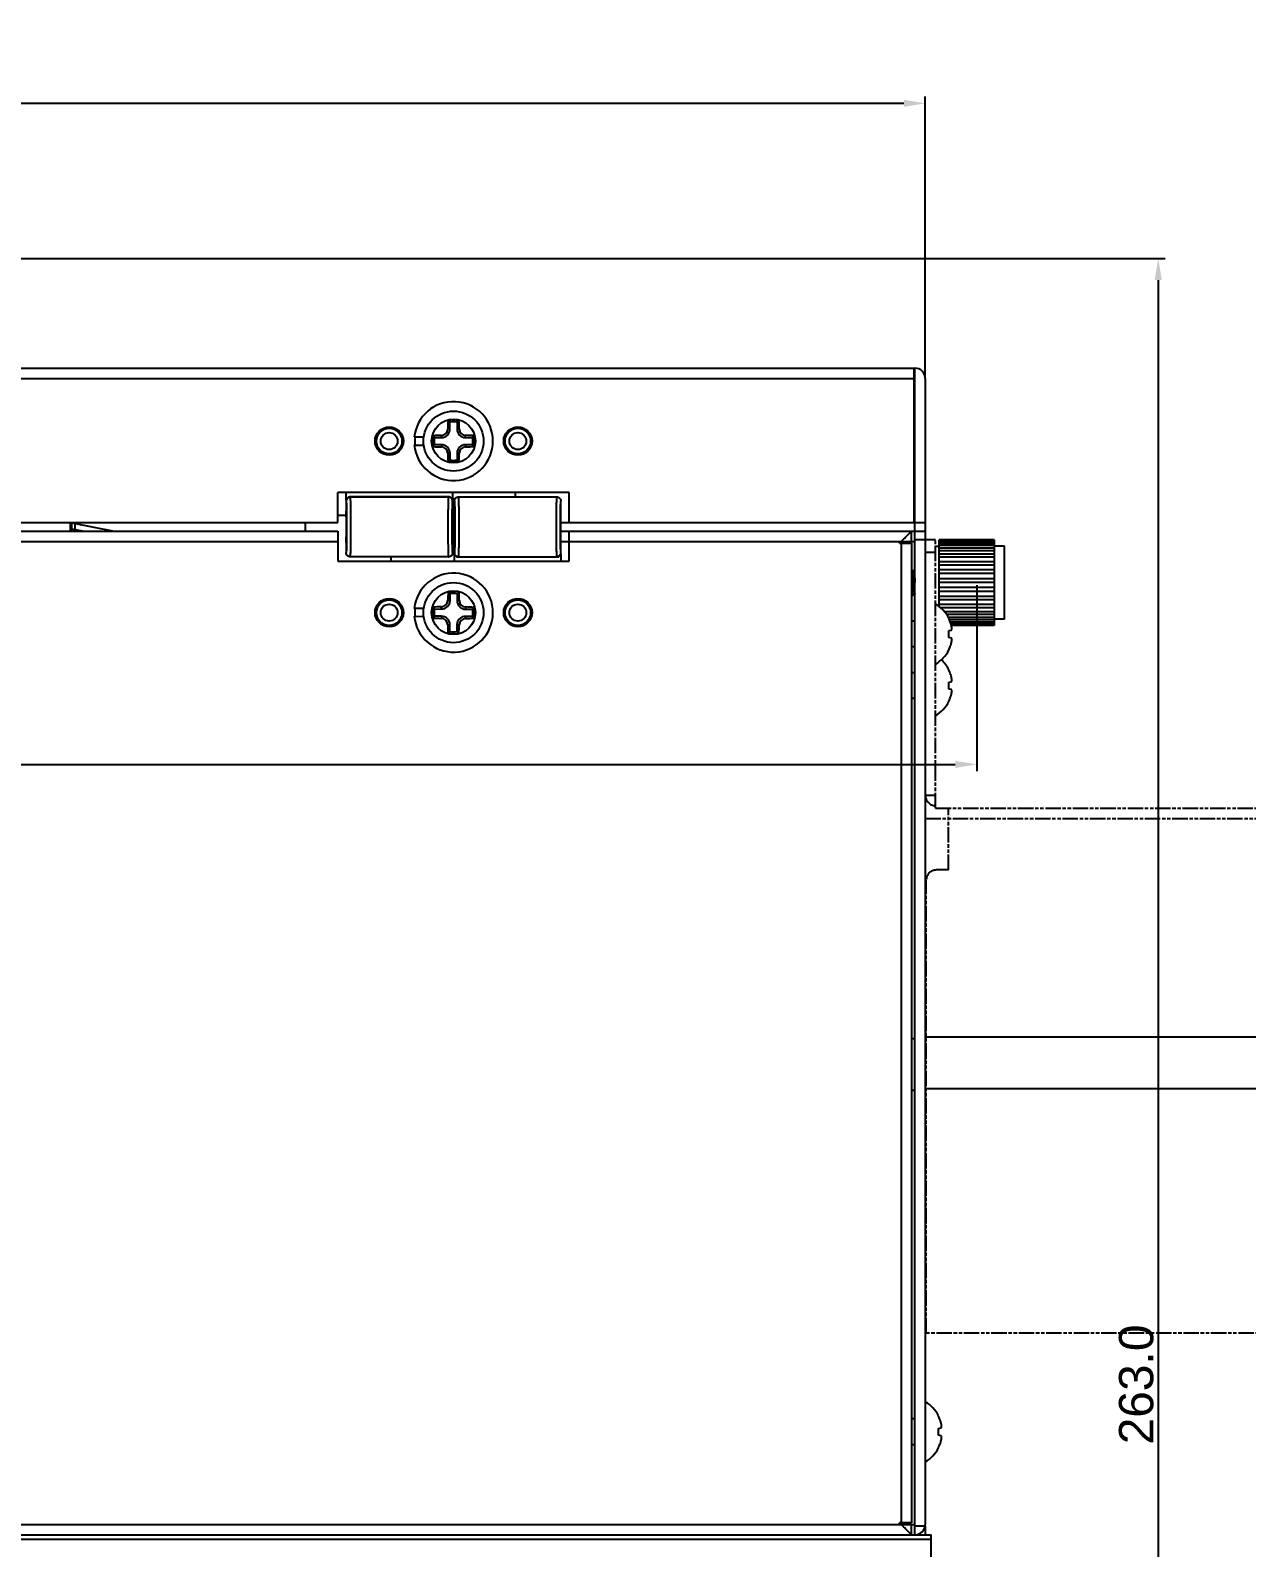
# Model space of a CAD drawing. Extents: x -329 to 5579, y -1942 to 3105.
# Drawn here: x 2186.8 to 2328.6, y -1765.1 to -1588.2 of the extents above; entities that cross this region are included whole.
import ezdxf

# ---------------------------------------------------------------- set-up
doc = ezdxf.new("R2010")
doc.units = 0
doc.linetypes.add('PHANTOM', pattern=[0.8, 0.45, -0.05, 0.1, -0.05, 0.1, -0.05])
doc.layers.get('0').update_dxf_attribs({"linetype": 'CONTINUOUS'})
for name, color, linetype in [('2', 2, 'CONTINUOUS'), ('BUSBAR_SP2-4DXF_CONTINUOUS', 7, 'CONTINUOUS'), ('DIM', 1, 'CONTINUOUS')]:
    doc.layers.add(name, color=color, linetype=linetype)
doc.styles.add('OMI-1', font='arial.ttf', dxfattribs={"oblique": 1})
doc.dimstyles.new('1', dxfattribs={"dimtxt": 4, "dimasz": 2.5, "dimexe": 0.8, "dimexo": 0.3, "dimgap": 0.5, "dimtad": 1, "dimtoh": 1, "dimdec": 1, "dimzin": 0, "dimtxsty": 'OMI-1', "dimcen": 0, "dimclrd": 256, "dimclre": 256, "dimclrt": 256, "dimazin": 3, "dimtfac": 0.8, "dimtdec": 1, "dimtix": 1, "dimtmove": 0, "dimatfit": 3, "dimtolj": 1, "dimtzin": 0})

msp = doc.modelspace()

# ---------------------------------------------------------------- linework, layer by layer
at = {"color": 7, "linetype": 'CONTINUOUS'}
for p, q in [((1972.32, -1627.6), (2289.92, -1627.6)), ((1972.42, -1628.8), (2289.82, -1628.8)), ((2289.82, -1645.6), (2289.82, -1627.6)), ((2289.92, -1763.6), (2289.92, -1627.6)), ((2291.12, -1628.8), (2291.12, -1762.4)), ((2235.7, -1634.69), (2235.7, -1633.89)), ((2236.53, -1633.89), (2236.53, -1634.69)), ((2232.65, -1635.66), (2231.54, -1635.66)), ((2233.91, -1635.69), (2234.7, -1635.69)), ((2234.7, -1635.69), (2234.7, -1635.43)), ((2235.7, -1634.69), (2235.45, -1634.69)), ((2236.53, -1634.69), (2236.79, -1634.69)), ((2237.53, -1635.69), (2237.53, -1635.43)), ((2237.53, -1635.69), (2238.33, -1635.69)), ((2231.54, -1636.56), (2232.65, -1636.56)), ((2234.7, -1636.52), (2233.91, -1636.52)), ((2234.7, -1636.52), (2234.71, -1636.78)), ((2235.71, -1637.52), (2235.45, -1637.52)), ((2235.71, -1638.32), (2235.71, -1637.52)), ((2236.53, -1637.52), (2236.53, -1638.32)), ((2236.53, -1637.52), (2236.79, -1637.52)), ((2237.53, -1636.52), (2237.53, -1636.78)), ((2238.33, -1636.52), (2237.53, -1636.52)), ((2222.62, -1645.6), (2222.62, -1642.1)), ((2249.62, -1642.1), (2222.62, -1642.1)), ((2223.6, -1643.1), (2223.6, -1644.28)), ((2223.62, -1642.97), (2223.62, -1642.1)), ((2223.75, -1642.75), (2223.77, -1642.73)), ((2224.12, -1642.59), (2224.1, -1642.6)), ((2235.52, -1642.6), (2224.1, -1642.6)), ((2224.12, -1642.59), (2235.5, -1642.59)), ((2235.52, -1642.6), (2235.5, -1642.59)), ((2235.85, -1642.73), (2235.87, -1642.75)), ((2236, -1642.1), (2236, -1642.97)), ((2236, -1642.83), (2236.3, -1642.83)), ((2236.02, -1644.28), (2236.02, -1643.1)), ((2236.22, -1644.5), (2236.22, -1643.1)), ((2236.72, -1642.6), (2248.14, -1642.6)), ((2243.32, -1642.1), (2243.32, -1642.6)), ((2248.64, -1649.1), (2248.64, -1643.1)), ((2249.62, -1645.6), (2249.62, -1642.1)), ((2222.62, -1644.73), (2223.62, -1644.73)), ((2235.98, -1644.29), (2235.98, -1644.28)), ((2236.23, -1644.5), (2236, -1644.5)), ((2236.26, -1644.5), (2236.26, -1644.52)), ((2038.64, -1645.6), (2222.62, -1645.6)), ((2038.64, -1646.6), (2222.62, -1646.6)), ((2191.42, -1645.6), (2191.42, -1646.6)), ((2191.62, -1646.6), (2191.62, -1645.6)), ((2191.62, -1645.63), (2196.56, -1646.6)), ((2192.85, -1646.6), (2191.62, -1646.36)), ((2192.02, -1646.44), (2192.02, -1645.71)), ((2218.82, -1645.6), (2218.82, -1646.6)), ((2222.62, -1646.6), (2222.62, -1650.1)), ((2248.64, -1645.6), (2289.82, -1645.6)), ((2248.64, -1646.6), (2291.12, -1646.6)), ((2249.62, -1650.1), (2249.62, -1646.6)), ((2289.52, -1647.8), (2289.52, -1646.6)), ((2289.92, -1645.6), (2291.12, -1645.6)), ((2038.64, -1647.8), (2222.62, -1647.8)), ((2223.6, -1647.93), (2223.6, -1649.1)), ((2235.98, -1647.93), (2235.98, -1647.92)), ((2236, -1647.7), (2236.23, -1647.7)), ((2236.02, -1647.8), (2236.22, -1647.8)), ((2236.02, -1649.1), (2236.02, -1647.93)), ((2236.22, -1649.1), (2236.22, -1647.7)), ((2236.26, -1647.69), (2236.26, -1647.71)), ((2248.64, -1647.8), (2289.92, -1647.8)), ((2288.12, -1648), (2288.12, -1647.8)), ((2288.12, -1647.9), (2289.52, -1647.9)), ((2288.12, -1648), (2289.52, -1648)), ((2288.32, -1647.9), (2288.32, -1762.2)), ((2289.52, -1647.93), (2289.52, -1647.9)), ((2289.52, -1648), (2289.52, -1762.2)), ((2292.32, -1647.6), (2289.92, -1647.6)), ((2292.72, -1648.4), (2292.32, -1648.4)), ((2299.17, -1647.61), (2292.72, -1647.61)), ((2292.72, -1655.38), (2292.72, -1647.61)), ((2299.17, -1647.63), (2292.72, -1647.63)), ((2299.17, -1647.73), (2292.72, -1647.73)), ((2299.17, -1647.84), (2292.72, -1647.84)), ((2299.17, -1648.06), (2292.72, -1648.06)), ((2299.17, -1648.27), (2292.72, -1648.27)), ((2299.17, -1648.59), (2292.72, -1648.59)), ((2299.17, -1647.61), (2299.17, -1656.93)), ((2300.37, -1648.35), (2299.17, -1648.35)), ((2300.37, -1656.85), (2300.37, -1648.35)), ((2222.62, -1650.1), (2249.62, -1650.1)), ((2235.52, -1649.6), (2224.1, -1649.6)), ((2228.82, -1649.6), (2228.82, -1650.1)), ((2236.24, -1650.1), (2236.24, -1649.24)), ((2236.38, -1649.48), (2236.37, -1649.46)), ((2236.72, -1649.6), (2248.14, -1649.6)), ((2236.72, -1649.6), (2236.74, -1649.62)), ((2248.12, -1649.62), (2236.74, -1649.62)), ((2248.12, -1649.62), (2248.14, -1649.6)), ((2248.49, -1649.46), (2248.47, -1649.48)), ((2248.62, -1649.24), (2248.62, -1650.1)), ((2299.17, -1648.88), (2292.72, -1648.88)), ((2299.17, -1649.3), (2292.72, -1649.3)), ((2299.17, -1649.65), (2292.72, -1649.65)), ((2299.17, -1650.16), (2292.72, -1650.16)), ((2289.63, -1651.41), (2289.52, -1651.22)), ((2289.78, -1651.11), (2289.62, -1651.4)), ((2289.92, -1651.1), (2289.79, -1651.1)), ((2299.17, -1650.55), (2292.72, -1650.55)), ((2299.17, -1651.11), (2292.72, -1651.11)), ((2299.17, -1651.55), (2292.72, -1651.55)), ((2299.17, -1652.14), (2292.72, -1652.14)), ((2235.72, -1654.69), (2235.72, -1653.89)), ((2236.55, -1653.9), (2236.54, -1654.69)), ((2289.7, -1654.1), (2289.87, -1653.81)), ((2289.86, -1653.8), (2289.92, -1653.9)), ((2299.17, -1652.59), (2292.72, -1652.59)), ((2299.17, -1653.18), (2292.72, -1653.18)), ((2299.17, -1653.63), (2292.72, -1653.63)), ((2232.65, -1655.63), (2231.54, -1655.62)), ((2233.91, -1655.67), (2234.71, -1655.68)), ((2234.71, -1655.68), (2234.71, -1655.42)), ((2235.72, -1654.69), (2235.46, -1654.69)), ((2236.54, -1654.69), (2236.8, -1654.7)), ((2237.54, -1655.7), (2237.54, -1655.44)), ((2289.7, -1654.1), (2289.54, -1654.1)), ((2289.7, -1654.1), (2289.7, -1654.1)), ((2299.17, -1654.2), (2292.72, -1654.2)), ((2299.17, -1654.62), (2292.72, -1654.62)), ((2299.17, -1655.15), (2292.72, -1655.15)), ((2299.17, -1655.53), (2292.91, -1655.53)), ((2231.54, -1656.52), (2232.65, -1656.53)), ((2234.7, -1656.51), (2233.9, -1656.5)), ((2234.7, -1656.51), (2234.7, -1656.77)), ((2237.53, -1656.53), (2237.53, -1656.79)), ((2238.33, -1656.54), (2237.53, -1656.53)), ((2237.54, -1655.7), (2238.33, -1655.71)), ((2289.92, -1657.1), (2289.52, -1657.1)), ((2299.17, -1655.99), (2293.37, -1655.99)), ((2299.17, -1656.31), (2293.6, -1656.31)), ((2299.17, -1656.68), (2293.84, -1656.68)), ((2293.87, -1656.8), (2293.87, -1656.76)), ((2299.17, -1656.93), (2293.93, -1656.93)), ((2299.17, -1657.2), (2294.04, -1657.2)), ((2299.17, -1657.35), (2294.1, -1657.35)), ((2300.37, -1656.85), (2299.17, -1656.85)), ((2299.17, -1656.93), (2299.17, -1657.6)), ((2235.69, -1657.52), (2235.44, -1657.51)), ((2235.69, -1658.31), (2235.69, -1657.52)), ((2236.52, -1657.52), (2236.52, -1658.32)), ((2236.52, -1657.52), (2236.78, -1657.52)), ((2293.87, -1658.2), (2294.15, -1658.15)), ((2293.87, -1659.01), (2293.87, -1658.2)), ((2294.15, -1659.06), (2293.87, -1659.01)), ((2299.17, -1657.51), (2294.14, -1657.51)), ((2299.17, -1657.58), (2294.16, -1657.58)), ((2299.17, -1657.6), (2294.17, -1657.6)), ((2289.92, -1660.1), (2289.52, -1660.1)), ((2293.87, -1660.45), (2293.87, -1660.41)), ((2293.87, -1662.8), (2293.87, -1662.76)), ((2289.92, -1663.1), (2289.52, -1663.1)), ((2293.87, -1664.2), (2294.15, -1664.15)), ((2293.87, -1665.01), (2293.87, -1664.2)), ((2289.92, -1666.1), (2289.52, -1666.1)), ((2294.15, -1665.06), (2293.87, -1665.01)), ((2293.87, -1666.45), (2293.87, -1666.41)), ((2289.92, -1705.8), (2289.52, -1705.8)), ((2291.22, -1705.8), (2291.12, -1705.8)), ((2289.92, -1711.8), (2289.52, -1711.8)), ((2291.22, -1711.8), (2291.12, -1711.8)), ((2289.92, -1750.1), (2289.52, -1750.1)), ((2292.67, -1749.8), (2292.67, -1749.76)), ((2292.67, -1751.2), (2292.95, -1751.15)), ((2292.67, -1752.01), (2292.67, -1751.2)), ((2292.95, -1752.06), (2292.67, -1752.01)), ((2289.92, -1753.1), (2289.52, -1753.1)), ((2292.67, -1753.45), (2292.67, -1753.41)), ((2015.22, -1762.4), (2289.92, -1762.4)), ((2289.52, -1762.2), (2288.12, -1762.2)), ((2288.12, -1762.4), (2288.12, -1762.2)), ((2288.22, -1762.2), (2288.22, -1762.4)), ((2289.52, -1763.6), (2289.52, -1762.4)), ((2291.1, -1762.6), (2289.92, -1762.6)), ((2291.12, -1762.6), (2291.12, -1763.6)), ((2016.32, -1763.6), (2291.82, -1763.6)), ((2016.82, -1764.1), (2291.82, -1764.1)), ((2291.82, -1875.8), (2291.82, -1763.6))]:
    msp.add_line(p, q, dxfattribs=at)
for centre, radius in [((2236.12, -1636.1), 3.5), ((2228.62, -1636.1), 1.65), ((2236.12, -1636.1), 2.55), ((2243.62, -1636.1), 1.65), ((2228.62, -1636.1), 1.5), ((2228.62, -1636.1), 1.49), ((2228.62, -1636.1), 0.986), ((2243.62, -1636.1), 1.5), ((2243.62, -1636.1), 1.49), ((2243.62, -1636.1), 0.986), ((2236.12, -1656.1), 3.5), ((2236.12, -1656.1), 2.55), ((2228.62, -1656.1), 1.65), ((2228.62, -1656.1), 1.5), ((2228.62, -1656.1), 1.49), ((2228.62, -1656.1), 0.986), ((2243.62, -1656.1), 1.65), ((2243.62, -1656.1), 1.5), ((2243.62, -1656.1), 1.49), ((2243.62, -1656.1), 0.986)]:
    msp.add_circle(centre, radius, dxfattribs=at)
for centre, radius, start, end in [((2289.92, -1628.8), 1.2, 0, 90), ((2236.12, -1636.1), 4.6, 185.6538, 174.4258), ((2285.1, -1636), 49.67, 177.362, 178.4874), ((2236.12, -1636.1), 2.47, 75.1179, 104.9617), ((2230.93, -1639.65), 7.48, 50.3571, 52.5384), ((2236.12, -1636.1), 2.25, 79.4314, 100.6482), ((2241.31, -1639.64), 7.48, 127.5412, 129.7224), ((2187.7, -1636.05), 49.11, 1.5859, 2.7239), ((2236.12, -1636.1), 4.5, 174.2956, 185.784), ((2236.12, -1636.1), 2.47, 165.1179, 194.9617), ((2236.06, -1684.53), 49.11, 91.5859, 92.7239), ((2239.66, -1630.91), 7.48, 217.5412, 219.7224), ((2236.12, -1636.1), 2.25, 169.4314, 190.6482), ((2234.7, -1634.69), 1, 270.0398, 0.0398), ((2234.68, -1634.67), 0.762, 271.584, 358.4956), ((2237.53, -1634.69), 1, 180.0398, 270.0398), ((2237.55, -1634.67), 0.762, 181.583, 268.4966), ((2236.22, -1685.08), 49.67, 87.362, 88.4874), ((2232.57, -1630.92), 7.48, 320.3571, 322.5384), ((2236.12, -1636.1), 2.25, 349.4314, 10.6482), ((2236.12, -1636.1), 2.47, 345.1179, 14.9617), ((2239.66, -1641.29), 7.48, 140.3571, 142.5384), ((2236.02, -1587.13), 49.67, 267.362, 268.4874), ((2234.71, -1637.52), 1, 0.0398, 90.0398), ((2234.69, -1637.54), 0.762, 1.5841, 88.4955), ((2284.54, -1636.16), 49.11, 181.5859, 182.7239), ((2237.53, -1637.52), 1, 90.0398, 180.0398), ((2187.14, -1636.21), 49.67, 357.362, 358.4874), ((2237.55, -1637.54), 0.762, 91.583, 178.4966), ((2236.17, -1587.68), 49.11, 271.5859, 272.7239), ((2232.58, -1641.3), 7.48, 37.5412, 39.7224), ((2230.93, -1632.57), 7.48, 307.5412, 309.7224), ((2236.12, -1636.1), 2.47, 255.1179, 284.9617), ((2236.12, -1636.1), 2.25, 259.4314, 280.6482), ((2241.3, -1632.56), 7.48, 230.3571, 232.5384), ((2224.1, -1643.11), 0.502, 164.9041, 179.9698), ((2235.52, -1643.11), 0.502, 0.031, 15.1196), ((2236.72, -1649.1), 0.502, 180.031, 195.1196), ((2248.13, -1649.1), 0.502, 344.9041, 359.9698), ((2236.12, -1656.1), 4.6, 185.1858, 173.9578), ((2285.09, -1656.4), 49.67, 176.894, 178.0194), ((2236.12, -1656.1), 2.47, 74.65, 104.4937), ((2230.9, -1659.61), 7.48, 49.8892, 52.0704), ((2236.12, -1656.1), 2.25, 78.9635, 100.1802), ((2241.28, -1659.69), 7.48, 127.0732, 129.2545), ((2187.7, -1655.65), 49.11, 1.1179, 2.256), ((2236.12, -1656.1), 4.5, 173.8276, 185.316), ((2236.12, -1656.1), 2.47, 164.65, 194.4937), ((2235.67, -1704.53), 49.11, 91.1179, 92.256), ((2239.7, -1650.94), 7.48, 217.0732, 219.2545), ((2236.12, -1656.1), 2.25, 168.9635, 190.1802), ((2234.72, -1654.68), 1, 269.5718, 359.5718), ((2234.69, -1654.66), 0.762, 271.115, 358.0287), ((2237.54, -1654.7), 1, 179.5718, 269.5718), ((2237.56, -1654.68), 0.762, 181.115, 268.0286), ((2235.82, -1705.08), 49.67, 86.894, 88.0194), ((2232.62, -1650.89), 7.48, 319.8892, 322.0704), ((2236.12, -1656.1), 2.47, 344.65, 14.4937), ((2290.26, -1658.6), 4.06, 27.0569, 59.4898), ((2239.62, -1661.32), 7.48, 139.8892, 142.0704), ((2236.42, -1607.13), 49.67, 266.894, 268.0194), ((2234.69, -1657.51), 1, 359.5718, 89.5718), ((2234.67, -1657.53), 0.762, 1.1161, 88.0276), ((2237.52, -1657.53), 1, 89.5718, 179.5718), ((2237.54, -1657.55), 0.762, 91.116, 178.0276), ((2236.57, -1607.68), 49.11, 271.1179, 272.256), ((2236.12, -1656.1), 2.25, 348.9635, 10.1802), ((2232.54, -1661.27), 7.48, 37.0732, 39.2545), ((2290.2, -1658.6), 4.08, 24.1273, 26.031), ((2290.19, -1658.6), 4.1, 16.5407, 24.1207), ((2290.19, -1658.6), 4.1, 14.9385, 16.5389), ((2284.54, -1656.56), 49.11, 181.1179, 182.256), ((2230.96, -1652.52), 7.48, 307.0732, 309.2545), ((2236.12, -1656.1), 2.47, 254.65, 284.4937), ((2236.12, -1656.1), 2.25, 258.9635, 280.1802), ((2241.33, -1652.6), 7.48, 229.8892, 232.0704), ((2187.14, -1655.81), 49.67, 356.894, 358.0194), ((2291.88, -1658.15), 2.36, 12.9858, 14.9466), ((2290.26, -1658.6), 4.06, 300.5102, 332.9431), ((2290.2, -1658.61), 4.08, 333.969, 335.8727), ((2290.19, -1658.61), 4.1, 335.8793, 343.4593), ((2290.19, -1658.61), 4.1, 343.4611, 345.0615), ((2291.88, -1659.06), 2.36, 345.0534, 347.0143), ((2290.26, -1664.6), 4.06, 27.0569, 47.6087), ((2290.2, -1664.6), 4.08, 24.1273, 26.031), ((2290.19, -1664.6), 4.1, 16.5407, 24.1207), ((2290.19, -1664.6), 4.1, 14.9385, 16.5389), ((2291.88, -1664.15), 2.36, 12.9858, 14.9466), ((2290.2, -1664.61), 4.08, 333.969, 335.8727), ((2290.19, -1664.61), 4.1, 335.8793, 343.4593), ((2290.19, -1664.61), 4.1, 343.4611, 345.0615), ((2291.88, -1665.06), 2.36, 345.0534, 347.0143), ((2290.26, -1664.6), 4.06, 300.5102, 332.9431), ((2289.06, -1751.6), 4.06, 27.0569, 59.4898), ((2289, -1751.6), 4.08, 24.1273, 26.031), ((2288.99, -1751.6), 4.1, 16.5407, 24.1207), ((2288.99, -1751.6), 4.1, 14.9385, 16.5389), ((2290.68, -1751.15), 2.36, 12.9858, 14.9466), ((2288.99, -1751.61), 4.1, 335.8793, 343.4593), ((2288.99, -1751.61), 4.1, 343.4611, 345.0615), ((2290.68, -1752.06), 2.36, 345.0534, 347.0143), ((2289.06, -1751.6), 4.06, 300.5102, 332.9431), ((2289, -1751.61), 4.08, 333.969, 335.8727), ((2289.92, -1762.4), 1.2, 270, 0)]:
    msp.add_arc(centre, radius, start, end, dxfattribs=at)
for centre, major_axis, ratio, start_param, end_param in [((2224.12, -1643.09), (-0.354, -0.354), 0.999695, 3.926839, 4.712389), ((2235.5, -1643.09), (-0.354, 0.354), 0.999695, 4.712389, 5.497939), ((2223.6, -1646.1), (0, 1.82), 0.017455, 3.141593, 6.283185), ((2236.22, -1646.1), (0, 1.75), 0.017455, -2.724537, -0.417055), ((2236.74, -1649.12), (0.354, -0.354), 0.999695, 4.712389, 5.497939), ((2248.12, -1649.12), (0.354, 0.354), 0.999695, 3.926839, 4.712389)]:
    msp.add_ellipse(centre, major_axis=major_axis, ratio=ratio, start_param=start_param, end_param=end_param, dxfattribs=at)
for points, knots in [([(2223.6, -1643.1), (2223.6, -1643.1), (2223.61, -1643.11), (2223.61, -1643.13), (2223.61, -1643.15), (2223.61, -1643.18), (2223.62, -1643.23), (2223.62, -1643.31), (2223.63, -1643.42), (2223.63, -1643.59), (2223.64, -1643.79), (2223.64, -1644.03), (2223.64, -1644.19), (2223.64, -1644.28)], [0, 0, 0, 0, 0.004589, 0.017035, 0.037726, 0.066684, 0.103822, 0.149021, 0.263015, 0.407177, 0.579628, 0.778112, 1, 1, 1, 1]), ([(2223.75, -1642.75), (2223.79, -1642.71), (2223.91, -1642.63), (2224.04, -1642.6), (2224.1, -1642.6)], [0, 0, 0, 0, 0.499962, 1, 1, 1, 1]), ([(2224.15, -1646.1), (2224.15, -1645.88), (2224.15, -1645.43), (2224.15, -1644.78), (2224.15, -1644.27), (2224.14, -1643.89), (2224.14, -1643.64), (2224.14, -1643.41), (2224.13, -1643.21), (2224.13, -1643.03), (2224.12, -1642.88), (2224.12, -1642.78), (2224.11, -1642.72), (2224.11, -1642.68), (2224.11, -1642.65), (2224.11, -1642.62), (2224.1, -1642.61), (2224.1, -1642.6), (2224.1, -1642.6)], [0, 0, 0, 0, 0.194705, 0.382115, 0.55507, 0.634043, 0.706815, 0.7725, 0.830598, 0.880745, 0.922576, 0.955732, 0.968951, 0.979876, 0.988468, 0.99469, 0.998516, 1, 1, 1, 1]), ([(2235.52, -1642.6), (2235.52, -1642.6), (2235.52, -1642.61), (2235.51, -1642.62), (2235.51, -1642.65), (2235.51, -1642.68), (2235.51, -1642.72), (2235.5, -1642.78), (2235.5, -1642.88), (2235.49, -1643.03), (2235.49, -1643.21), (2235.49, -1643.41), (2235.48, -1643.64), (2235.48, -1643.89), (2235.47, -1644.27), (2235.47, -1644.78), (2235.47, -1645.43), (2235.47, -1646.1), (2235.47, -1646.78), (2235.47, -1647.43), (2235.47, -1647.94), (2235.48, -1648.32), (2235.48, -1648.57), (2235.49, -1648.8), (2235.49, -1649), (2235.49, -1649.18), (2235.5, -1649.32), (2235.5, -1649.43), (2235.51, -1649.49), (2235.51, -1649.53), (2235.51, -1649.56), (2235.51, -1649.59), (2235.52, -1649.6), (2235.52, -1649.6), (2235.52, -1649.6)], [0, 0, 0, 0, 0.000742, 0.002655, 0.005766, 0.010062, 0.015524, 0.022134, 0.038712, 0.059628, 0.084701, 0.11375, 0.146592, 0.182978, 0.222465, 0.308943, 0.402648, 0.5, 0.597352, 0.691057, 0.777535, 0.817022, 0.853408, 0.88625, 0.915299, 0.940372, 0.961288, 0.977866, 0.984476, 0.989938, 0.994234, 0.997345, 0.999258, 1, 1, 1, 1]), ([(2235.52, -1642.6), (2235.58, -1642.6), (2235.72, -1642.63), (2235.83, -1642.71), (2235.87, -1642.75)], [0, 0, 0, 0, 0.500029, 1, 1, 1, 1]), ([(2235.98, -1644.28), (2235.98, -1644.19), (2235.98, -1644.03), (2235.99, -1643.79), (2235.99, -1643.59), (2235.99, -1643.42), (2236, -1643.31), (2236, -1643.23), (2236.01, -1643.18), (2236.01, -1643.15), (2236.01, -1643.13), (2236.01, -1643.11), (2236.02, -1643.1), (2236.02, -1643.1)], [0, 0, 0, 0, 0.221881, 0.420356, 0.592803, 0.736962, 0.850966, 0.896165, 0.933308, 0.96227, 0.982968, 0.99542, 1, 1, 1, 1]), ([(2236.22, -1643.1), (2236.22, -1643.04), (2236.25, -1642.91), (2236.36, -1642.74), (2236.52, -1642.63), (2236.65, -1642.6), (2236.72, -1642.6)], [0, 0, 0, 0, 0.24999, 0.499999, 0.750009, 1, 1, 1, 1]), ([(2236.22, -1643.1), (2236.22, -1643.1), (2236.22, -1643.12), (2236.23, -1643.13), (2236.23, -1643.16), (2236.23, -1643.2), (2236.24, -1643.25), (2236.24, -1643.35), (2236.24, -1643.49), (2236.25, -1643.69), (2236.26, -1643.93), (2236.26, -1644.21), (2236.26, -1644.4), (2236.26, -1644.5)], [0, 0, 0, 0, 0.004532, 0.017162, 0.038177, 0.067551, 0.105168, 0.150896, 0.265963, 0.410917, 0.583464, 0.780881, 1, 1, 1, 1]), ([(2236.72, -1649.6), (2236.72, -1649.6), (2236.72, -1649.6), (2236.72, -1649.59), (2236.73, -1649.56), (2236.73, -1649.53), (2236.73, -1649.49), (2236.74, -1649.43), (2236.74, -1649.32), (2236.74, -1649.18), (2236.75, -1649), (2236.75, -1648.8), (2236.76, -1648.57), (2236.76, -1648.32), (2236.76, -1647.94), (2236.77, -1647.43), (2236.77, -1646.78), (2236.77, -1646.1), (2236.77, -1645.43), (2236.77, -1644.78), (2236.76, -1644.27), (2236.76, -1643.89), (2236.76, -1643.64), (2236.75, -1643.41), (2236.75, -1643.21), (2236.74, -1643.03), (2236.74, -1642.88), (2236.74, -1642.78), (2236.73, -1642.72), (2236.73, -1642.68), (2236.73, -1642.65), (2236.72, -1642.62), (2236.72, -1642.61), (2236.72, -1642.6), (2236.72, -1642.6)], [0, 0, 0, 0, 0.000742, 0.002655, 0.005766, 0.010062, 0.015524, 0.022134, 0.038712, 0.059628, 0.084701, 0.11375, 0.146592, 0.182978, 0.222465, 0.308943, 0.402648, 0.5, 0.597352, 0.691057, 0.777535, 0.817022, 0.853408, 0.88625, 0.915299, 0.940372, 0.961288, 0.977866, 0.984476, 0.989938, 0.994234, 0.997345, 0.999258, 1, 1, 1, 1]), ([(2248.14, -1642.6), (2248.13, -1642.6), (2248.13, -1642.61), (2248.13, -1642.62), (2248.13, -1642.65), (2248.13, -1642.68), (2248.12, -1642.72), (2248.12, -1642.78), (2248.12, -1642.88), (2248.11, -1643.03), (2248.11, -1643.21), (2248.1, -1643.41), (2248.1, -1643.64), (2248.1, -1643.89), (2248.09, -1644.27), (2248.09, -1644.78), (2248.08, -1645.43), (2248.08, -1645.88), (2248.08, -1646.1)], [0, 0, 0, 0, 0.001484, 0.00531, 0.011532, 0.020124, 0.031049, 0.044268, 0.077424, 0.119255, 0.169402, 0.2275, 0.293185, 0.365957, 0.44493, 0.617885, 0.805295, 1, 1, 1, 1]), ([(2248.14, -1642.6), (2248.2, -1642.6), (2248.33, -1642.63), (2248.5, -1642.74), (2248.61, -1642.91), (2248.64, -1643.04), (2248.64, -1643.1)], [0, 0, 0, 0, 0.249991, 0.500001, 0.75001, 1, 1, 1, 1]), ([(2248.58, -1646.1), (2248.58, -1645.91), (2248.58, -1645.53), (2248.59, -1644.97), (2248.59, -1644.46), (2248.6, -1644.07), (2248.6, -1643.79), (2248.61, -1643.62), (2248.61, -1643.46), (2248.62, -1643.34), (2248.62, -1643.24), (2248.62, -1643.18), (2248.63, -1643.14), (2248.63, -1643.12), (2248.63, -1643.11), (2248.63, -1643.1), (2248.64, -1643.1)], [0, 0, 0, 0, 0.195325, 0.383104, 0.55612, 0.707685, 0.773563, 0.831964, 0.88233, 0.924173, 0.957097, 0.980791, 0.989104, 0.995043, 0.998625, 1, 1, 1, 1]), ([(2223.64, -1644.28), (2223.64, -1644.41), (2223.65, -1645.02), (2223.65, -1645.63), (2223.65, -1646.1)], [0, 0, 0, 0, 0.225621, 1, 1, 1, 1]), ([(2235.97, -1646.1), (2235.97, -1645.94), (2235.97, -1645.34), (2235.97, -1644.73), (2235.98, -1644.29)], [0, 0, 0, 0, 0.267283, 1, 1, 1, 1]), ([(2235.99, -1646.1), (2235.99, -1645.79), (2235.99, -1645.26), (2236, -1644.73), (2236, -1644.5)], [0, 0, 0, 0, 0.581146, 1, 1, 1, 1]), ([(2236, -1644.5), (2236.01, -1644.46), (2236.01, -1644.38), (2236.01, -1644.31), (2236.02, -1644.29)], [0, 0, 0, 0, 0.66249, 1, 1, 1, 1]), ([(2236.02, -1644.29), (2236.02, -1644.29), (2236.02, -1644.28), (2236.02, -1644.28), (2236.02, -1644.28)], [0, 0, 0, 0, 0.715478, 1, 1, 1, 1]), ([(2236.26, -1644.52), (2236.27, -1645.05), (2236.27, -1646.1), (2236.27, -1647.16), (2236.26, -1647.69)], [0, 0, 0, 0, 0.499963, 1, 1, 1, 1]), ([(2223.65, -1646.1), (2223.65, -1646.27), (2223.65, -1646.88), (2223.65, -1647.49), (2223.64, -1647.93)], [0, 0, 0, 0, 0.267599, 1, 1, 1, 1]), ([(2224.1, -1649.6), (2224.1, -1649.6), (2224.1, -1649.6), (2224.11, -1649.59), (2224.11, -1649.56), (2224.11, -1649.53), (2224.11, -1649.49), (2224.12, -1649.43), (2224.12, -1649.32), (2224.13, -1649.18), (2224.13, -1649), (2224.14, -1648.8), (2224.14, -1648.57), (2224.14, -1648.32), (2224.15, -1647.94), (2224.15, -1647.43), (2224.15, -1646.78), (2224.15, -1646.33), (2224.15, -1646.1)], [0, 0, 0, 0, 0.001484, 0.00531, 0.011532, 0.020124, 0.031049, 0.044268, 0.077424, 0.119255, 0.169402, 0.2275, 0.293185, 0.365957, 0.44493, 0.617885, 0.805295, 1, 1, 1, 1]), ([(2235.98, -1647.92), (2235.98, -1647.78), (2235.97, -1647.18), (2235.97, -1646.57), (2235.97, -1646.1)], [0, 0, 0, 0, 0.225984, 1, 1, 1, 1]), ([(2236, -1647.71), (2236, -1647.48), (2235.99, -1646.95), (2235.99, -1646.41), (2235.99, -1646.1)], [0, 0, 0, 0, 0.418833, 1, 1, 1, 1]), ([(2248.08, -1646.1), (2248.08, -1646.33), (2248.08, -1646.78), (2248.09, -1647.43), (2248.09, -1647.94), (2248.1, -1648.32), (2248.1, -1648.57), (2248.1, -1648.8), (2248.11, -1649), (2248.11, -1649.18), (2248.12, -1649.32), (2248.12, -1649.43), (2248.12, -1649.49), (2248.13, -1649.53), (2248.13, -1649.56), (2248.13, -1649.59), (2248.13, -1649.6), (2248.13, -1649.6), (2248.14, -1649.6)], [0, 0, 0, 0, 0.194705, 0.382115, 0.55507, 0.634043, 0.706815, 0.7725, 0.830598, 0.880745, 0.922576, 0.955732, 0.968951, 0.979876, 0.988468, 0.99469, 0.998516, 1, 1, 1, 1]), ([(2248.64, -1649.1), (2248.63, -1649.11), (2248.63, -1649.1), (2248.63, -1649.09), (2248.63, -1649.07), (2248.62, -1649.03), (2248.62, -1648.97), (2248.62, -1648.87), (2248.61, -1648.74), (2248.61, -1648.59), (2248.6, -1648.42), (2248.6, -1648.14), (2248.59, -1647.75), (2248.59, -1647.24), (2248.58, -1646.68), (2248.58, -1646.3), (2248.58, -1646.1)], [0, 0, 0, 0, 0.001375, 0.004957, 0.010896, 0.019209, 0.042903, 0.075827, 0.11767, 0.168036, 0.226437, 0.292315, 0.44388, 0.616896, 0.804675, 1, 1, 1, 1]), ([(2288.32, -1647.8), (2288.45, -1647.67), (2288.71, -1647.41), (2289.03, -1647.1), (2289.24, -1646.88), (2289.4, -1646.74), (2289.43, -1646.67), (2289.53, -1646.6), (2289.52, -1646.6)], [0, 0, 0, 0, 0.333941, 0.645403, 0.78174, 0.894668, 0.971999, 1, 1, 1, 1]), ([(2223.64, -1647.93), (2223.64, -1648.02), (2223.64, -1648.18), (2223.64, -1648.42), (2223.63, -1648.62), (2223.63, -1648.79), (2223.62, -1648.9), (2223.62, -1648.98), (2223.61, -1649.03), (2223.61, -1649.06), (2223.61, -1649.08), (2223.61, -1649.1), (2223.6, -1649.11), (2223.6, -1649.1)], [0, 0, 0, 0, 0.221888, 0.420372, 0.592823, 0.736985, 0.850979, 0.896178, 0.933316, 0.962274, 0.982964, 0.995411, 1, 1, 1, 1]), ([(2236.02, -1649.1), (2236.02, -1649.11), (2236.01, -1649.1), (2236.01, -1649.08), (2236.01, -1649.06), (2236.01, -1649.02), (2236, -1648.98), (2236, -1648.9), (2235.99, -1648.79), (2235.99, -1648.62), (2235.99, -1648.41), (2235.98, -1648.18), (2235.98, -1648.02), (2235.98, -1647.93)], [0, 0, 0, 0, 0.004558, 0.017015, 0.03773, 0.066701, 0.103842, 0.149037, 0.263036, 0.407196, 0.579643, 0.778118, 1, 1, 1, 1]), ([(2236.02, -1647.92), (2236.01, -1647.9), (2236.01, -1647.82), (2236.01, -1647.75), (2236, -1647.71)], [0, 0, 0, 0, 0.337531, 1, 1, 1, 1]), ([(2236.02, -1647.93), (2236.02, -1647.93), (2236.02, -1647.93), (2236.02, -1647.92), (2236.02, -1647.92)], [0, 0, 0, 0, 0.284523, 1, 1, 1, 1]), ([(2236.26, -1647.71), (2236.26, -1647.81), (2236.26, -1648), (2236.26, -1648.28), (2236.25, -1648.52), (2236.24, -1648.72), (2236.24, -1648.86), (2236.24, -1648.96), (2236.23, -1649.01), (2236.23, -1649.05), (2236.23, -1649.08), (2236.22, -1649.09), (2236.22, -1649.11), (2236.22, -1649.1)], [0, 0, 0, 0, 0.219116, 0.416533, 0.58908, 0.734034, 0.849102, 0.894835, 0.932456, 0.961826, 0.982826, 0.995448, 1, 1, 1, 1]), ([(2224.1, -1649.6), (2224.04, -1649.6), (2223.91, -1649.58), (2223.74, -1649.47), (2223.63, -1649.3), (2223.6, -1649.17), (2223.6, -1649.1)], [0, 0, 0, 0, 0.249991, 0.500001, 0.75001, 1, 1, 1, 1]), ([(2236.02, -1649.1), (2236.02, -1649.17), (2235.99, -1649.3), (2235.88, -1649.47), (2235.72, -1649.58), (2235.58, -1649.6), (2235.52, -1649.6)], [0, 0, 0, 0, 0.24999, 0.499999, 0.750009, 1, 1, 1, 1]), ([(2236.72, -1649.6), (2236.65, -1649.6), (2236.52, -1649.58), (2236.41, -1649.5), (2236.37, -1649.46)], [0, 0, 0, 0, 0.500029, 1, 1, 1, 1]), ([(2248.49, -1649.46), (2248.44, -1649.5), (2248.33, -1649.58), (2248.2, -1649.6), (2248.14, -1649.6)], [0, 0, 0, 0, 0.499962, 1, 1, 1, 1]), ([(2289.63, -1651.41), (2289.63, -1651.42), (2289.64, -1651.43), (2289.65, -1651.48), (2289.66, -1651.55), (2289.67, -1651.67), (2289.69, -1651.85), (2289.71, -1652.09), (2289.73, -1652.39), (2289.75, -1652.71), (2289.77, -1653.02), (2289.79, -1653.26), (2289.8, -1653.44), (2289.82, -1653.55), (2289.83, -1653.64), (2289.84, -1653.71), (2289.85, -1653.76), (2289.85, -1653.79), (2289.86, -1653.8)], [0, 0, 0, 0, 0.007849, 0.019546, 0.05443, 0.103835, 0.166219, 0.279605, 0.409242, 0.545575, 0.678547, 0.79835, 0.850502, 0.896176, 0.934543, 0.964915, 0.986803, 1, 1, 1, 1]), ([(2289.78, -1651.11), (2289.79, -1651.11), (2289.79, -1651.11), (2289.79, -1651.1), (2289.79, -1651.1)], [0, 0, 0, 0, 0.336294, 1, 1, 1, 1]), ([(2289.79, -1651.1), (2289.79, -1651.1), (2289.8, -1651.11), (2289.81, -1651.13), (2289.81, -1651.16), (2289.82, -1651.21), (2289.83, -1651.31), (2289.84, -1651.39), (2289.85, -1651.44)], [0, 0, 0, 0, 0.02543, 0.076891, 0.15814, 0.26941, 0.579725, 1, 1, 1, 1]), ([(2289.85, -1651.44), (2289.85, -1651.46), (2289.86, -1651.57), (2289.86, -1651.68), (2289.87, -1651.76)], [0, 0, 0, 0, 0.224029, 1, 1, 1, 1]), ([(2289.87, -1651.76), (2289.87, -1651.82), (2289.89, -1652.11), (2289.91, -1652.39), (2289.92, -1652.6)], [0, 0, 0, 0, 0.229821, 1, 1, 1, 1]), ([(2289.7, -1654.1), (2289.69, -1654.1), (2289.68, -1654.09), (2289.68, -1654.07), (2289.67, -1654.04), (2289.66, -1653.99), (2289.66, -1653.92), (2289.64, -1653.82), (2289.63, -1653.65), (2289.62, -1653.43), (2289.6, -1653.17), (2289.59, -1652.89), (2289.58, -1652.7), (2289.57, -1652.6)], [0, 0, 0, 0, 0.00705, 0.022261, 0.046516, 0.079768, 0.121781, 0.172172, 0.296166, 0.447088, 0.61919, 0.805882, 1, 1, 1, 1]), ([(2294.15, -1658.15), (2294.16, -1658.15), (2294.18, -1658.13), (2294.2, -1658.1), (2294.21, -1658.05), (2294.22, -1657.99), (2294.22, -1657.91), (2294.2, -1657.78), (2294.19, -1657.69), (2294.17, -1657.62)], [0, 0, 0, 0, 0.052111, 0.11877, 0.209374, 0.32622, 0.467888, 0.630775, 1, 1, 1, 1]), ([(2294.17, -1659.59), (2294.19, -1659.52), (2294.2, -1659.42), (2294.22, -1659.3), (2294.22, -1659.22), (2294.21, -1659.16), (2294.2, -1659.11), (2294.18, -1659.08), (2294.16, -1659.06), (2294.15, -1659.06)], [0, 0, 0, 0, 0.369227, 0.532115, 0.673783, 0.79063, 0.881233, 0.947891, 1, 1, 1, 1]), ([(2294.15, -1664.15), (2294.16, -1664.15), (2294.18, -1664.13), (2294.2, -1664.1), (2294.21, -1664.05), (2294.22, -1663.99), (2294.22, -1663.91), (2294.2, -1663.78), (2294.19, -1663.69), (2294.17, -1663.62)], [0, 0, 0, 0, 0.052111, 0.11877, 0.209374, 0.32622, 0.467888, 0.630775, 1, 1, 1, 1]), ([(2294.17, -1665.59), (2294.19, -1665.52), (2294.2, -1665.42), (2294.22, -1665.3), (2294.22, -1665.22), (2294.21, -1665.16), (2294.2, -1665.11), (2294.18, -1665.08), (2294.16, -1665.06), (2294.15, -1665.06)], [0, 0, 0, 0, 0.369227, 0.532115, 0.673783, 0.79063, 0.881233, 0.947891, 1, 1, 1, 1]), ([(2292.95, -1751.15), (2292.96, -1751.15), (2292.98, -1751.13), (2293, -1751.1), (2293.01, -1751.05), (2293.02, -1750.99), (2293.02, -1750.91), (2293, -1750.78), (2292.99, -1750.69), (2292.97, -1750.62)], [0, 0, 0, 0, 0.052111, 0.11877, 0.209374, 0.32622, 0.467888, 0.630775, 1, 1, 1, 1]), ([(2292.97, -1752.59), (2292.99, -1752.52), (2293, -1752.42), (2293.02, -1752.3), (2293.02, -1752.22), (2293.01, -1752.16), (2293, -1752.11), (2292.98, -1752.08), (2292.96, -1752.06), (2292.95, -1752.06)], [0, 0, 0, 0, 0.369227, 0.532115, 0.673783, 0.79063, 0.881233, 0.947891, 1, 1, 1, 1]), ([(2289.52, -1763.6), (2289.53, -1763.6), (2289.43, -1763.54), (2289.4, -1763.47), (2289.24, -1763.33), (2289.03, -1763.11), (2288.71, -1762.8), (2288.45, -1762.54), (2288.32, -1762.4)], [0, 0, 0, 0, 0.028001, 0.105332, 0.21826, 0.354597, 0.666059, 1, 1, 1, 1])]:
    msp.add_open_spline(points, degree=3, knots=knots, dxfattribs=at)
for points in [[(2223.62, -1642.97), (2223.64, -1642.89), (2223.69, -1642.81), (2223.75, -1642.75)], [(2235.87, -1642.75), (2235.93, -1642.81), (2235.98, -1642.89), (2236, -1642.97)], [(2236.37, -1649.46), (2236.3, -1649.4), (2236.26, -1649.32), (2236.24, -1649.24)], [(2248.62, -1649.24), (2248.6, -1649.32), (2248.55, -1649.4), (2248.49, -1649.46)]]:
    msp.add_open_spline(points, degree=3, dxfattribs=at)
at = {"layer": '2', "color": 4, "linetype": 'PHANTOM', "ltscale": 4}
for p, q in [((2292.32, -1678.9), (2292.32, -1647.6)), ((2292.32, -1649.1), (2291.12, -1649.1)), ((2292.32, -1677.4), (2291.12, -1677.4)), ((2291.12, -1680.1), (2354.72, -1680.1)), ((2292.32, -1678.9), (2353.52, -1678.9)), ((2293.82, -1686.1), (2293.82, -1678.9)), ((2291.22, -1740.1), (2291.22, -1687.3)), ((2293.82, -1686.1), (2292.42, -1686.1)), ((2351.82, -1740.1), (2291.22, -1740.1))]:
    msp.add_line(p, q, dxfattribs=at)
for centre, start, end in [((2292.32, -1677.4), 180, 270), ((2292.42, -1687.3), 90, 180)]:
    msp.add_arc(centre, 1.2, start, end, dxfattribs=at)
at = {"layer": 'BUSBAR_SP2-4DXF_CONTINUOUS', "color": 7, "linetype": 'CONTINUOUS'}
for p, q in [((2346.82, -1705.6), (2291.12, -1705.6)), ((2346.82, -1711.6), (2291.12, -1711.6))]:
    msp.add_line(p, q, dxfattribs=at)
at = {"layer": 'DIM'}
for p, q in [((1973.62, -1596.72), (2288.62, -1596.72)), ((2291.12, -1628.5), (2291.12, -1595.92)), ((2138.83, -1614.82), (2319.08, -1614.82)), ((2318.28, -1617.32), (2318.28, -1875.3)), ((2297.12, -1652.9), (2297.12, -1674.59)), ((1967.62, -1673.79), (2294.62, -1673.79))]:
    msp.add_line(p, q, dxfattribs=at)
for points in [[(2288.62, -1597.14), (2288.62, -1596.31), (2291.12, -1596.72)], [(2318.7, -1617.32), (2317.86, -1617.32), (2318.28, -1614.82)], [(2294.62, -1674.21), (2294.62, -1673.38), (2297.12, -1673.79)]]:
    msp.add_solid(points, dxfattribs=at)

# ---------------------------------------------------------------- texts
at = {"layer": 'DIM', "style": 'OMI-1', "oblique": 1}
msp.add_text('263.0', height=4, rotation=90, dxfattribs=at).set_placement((2317.7, -1753.1))

# ---------------------------------------------------------------- leaders
at = {"layer": 'DIM', "annotation_type": 0, "has_hookline": 1, "hookline_direction": 0, "text_width": 35.79}
msp.add_leader([(2322.92, -1558.38), (2338.23, -1602.18), (2341.6, -1602.18)], dimstyle='1', override={"dimgap": 0.5, "dimtad": 0}, dxfattribs=at)

doc.saveas('drawing.dxf')
